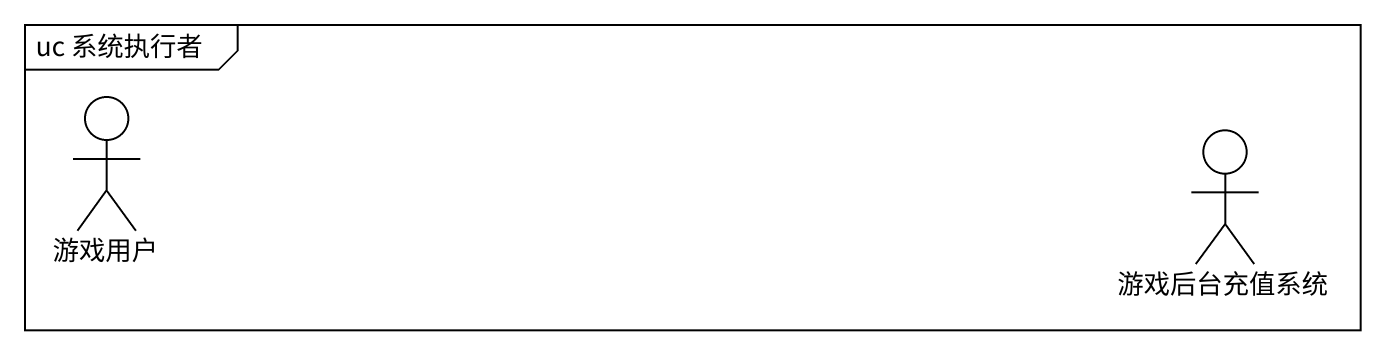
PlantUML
@startuml
mainframe uc 系统执行者
actor 游戏用户
actor 游戏后台充值系统
@enduml
